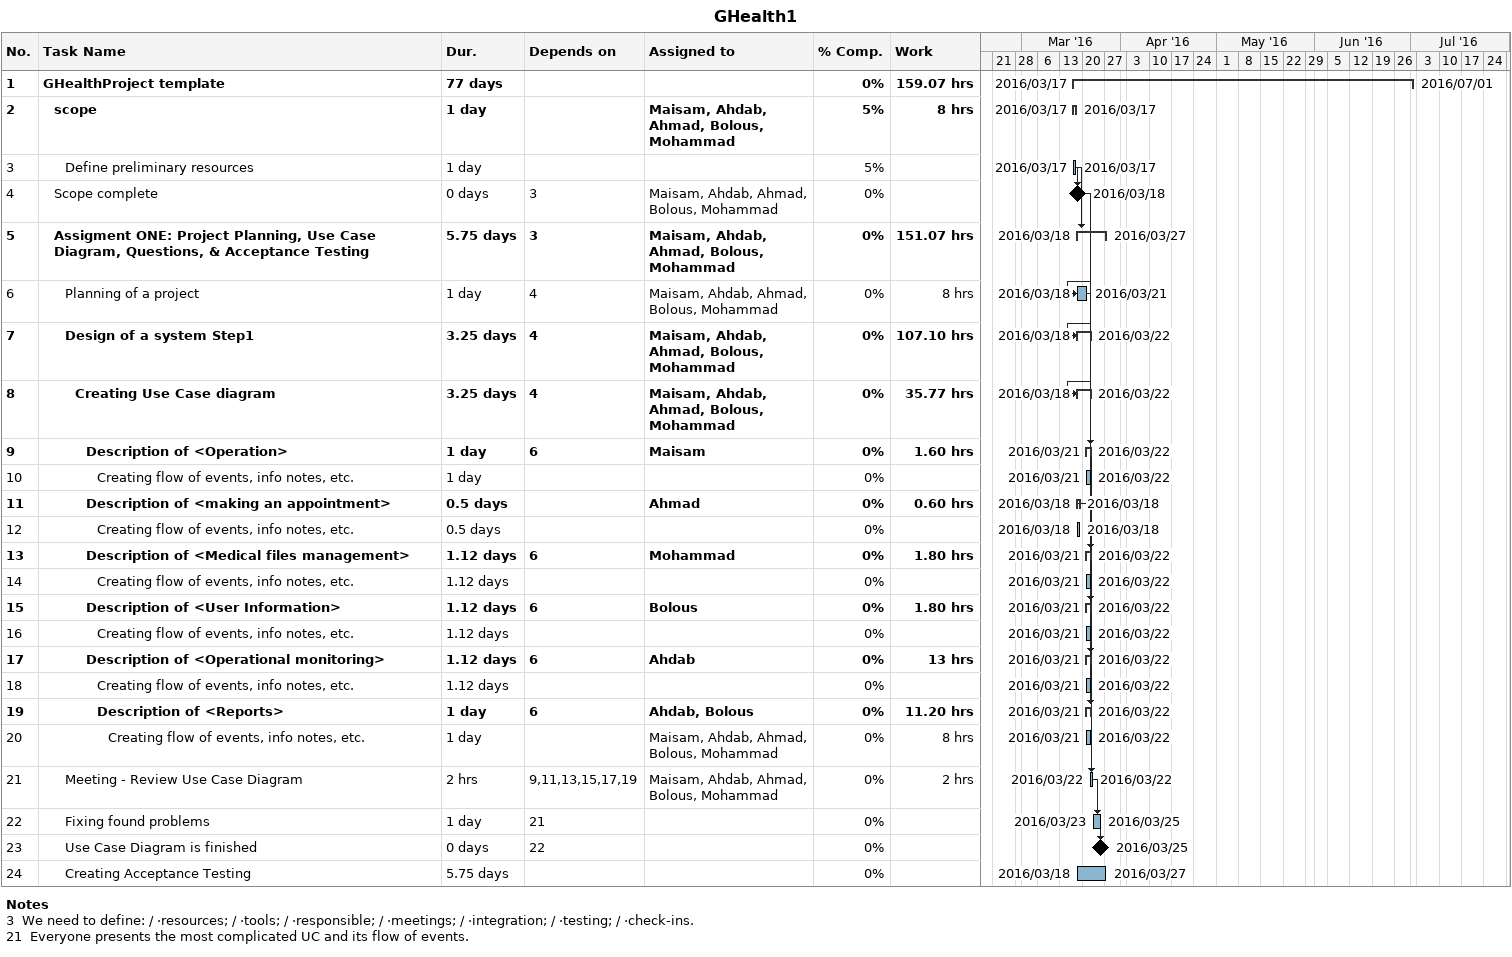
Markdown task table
GHealth1

| ID | Level | Task | Duration | Start | Finish | Predecessors | Resources | % complete | Work (h) |
|---|---|---|---|---|---|---|---|---|---|
| 1 | 1 | **GHealthProject template** | 77d | 2016-03-17 | 2016-07-01 |  |  | 0 | 159.07 |
| 2 | 2 | **scope** | 1d | 2016-03-17 | 2016-03-17 |  | Maisam, Ahdab, Ahmad, Bolous, Mohammad | 5 | 8 |
| 3 | 3 | Define preliminary resources | 1d | 2016-03-17 | 2016-03-17 |  |  | 5 |  |
| 4 | 2 | Scope complete | 0d | 2016-03-18 | 2016-03-18 | 3 | Maisam, Ahdab, Ahmad, Bolous, Mohammad | 0 |  |
| 5 | 2 | **Assigment ONE: Project Planning, Use Case Diagram, Questions, & Acceptance Testing** | 5.75d | 2016-03-18 | 2016-03-27 | 3 | Maisam, Ahdab, Ahmad, Bolous, Mohammad | 0 | 151.07 |
| 6 | 3 | Planning of a project | 1d | 2016-03-18 | 2016-03-21 | 4 | Maisam, Ahdab, Ahmad, Bolous, Mohammad | 0 | 8 |
| 7 | 3 | **Design of a system Step1** | 3.25d | 2016-03-18 | 2016-03-22 | 4 | Maisam, Ahdab, Ahmad, Bolous, Mohammad | 0 | 107.10 |
| 8 | 4 | **Creating Use Case diagram** | 3.25d | 2016-03-18 | 2016-03-22 | 4 | Maisam, Ahdab, Ahmad, Bolous, Mohammad | 0 | 35.77 |
| 9 | 5 | **Description of <Operation>** | 1d | 2016-03-21 | 2016-03-22 | 6 | Maisam | 0 | 1.60 |
| 10 | 6 | Creating flow of events, info notes, etc. | 1d | 2016-03-21 | 2016-03-22 |  |  | 0 |  |
| 11 | 5 | **Description of <making an appointment>** | 0.5d | 2016-03-18 | 2016-03-18 |  | Ahmad | 0 | 0.60 |
| 12 | 6 | Creating flow of events, info notes, etc. | 0.5d | 2016-03-18 | 2016-03-18 |  |  | 0 |  |
| 13 | 5 | **Description of <Medical files management>** | 1.12d | 2016-03-21 | 2016-03-22 | 6 | Mohammad | 0 | 1.80 |
| 14 | 6 | Creating flow of events, info notes, etc. | 1.12d | 2016-03-21 | 2016-03-22 |  |  | 0 |  |
| 15 | 5 | **Description of <User Information>** | 1.12d | 2016-03-21 | 2016-03-22 | 6 | Bolous | 0 | 1.80 |
| 16 | 6 | Creating flow of events, info notes, etc. | 1.12d | 2016-03-21 | 2016-03-22 |  |  | 0 |  |
| 17 | 5 | **Description of <Operational monitoring>** | 1.12d | 2016-03-21 | 2016-03-22 | 6 | Ahdab | 0 | 13 |
| 18 | 6 | Creating flow of events, info notes, etc. | 1.12d | 2016-03-21 | 2016-03-22 |  |  | 0 |  |
| 19 | 6 | **Description of <Reports>** | 1d | 2016-03-21 | 2016-03-22 | 6 | Ahdab, Bolous | 0 | 11.20 |
| 20 | 7 | Creating flow of events, info notes, etc. | 1d | 2016-03-21 | 2016-03-22 |  | Maisam, Ahdab, Ahmad, Bolous, Mohammad | 0 | 8 |
| 21 | 3 | Meeting - Review Use Case Diagram | 2h | 2016-03-22 | 2016-03-22 | 9, 11, 13, 15, 17, 19 | Maisam, Ahdab, Ahmad, Bolous, Mohammad | 0 | 2 |
| 22 | 3 | Fixing found problems | 1d | 2016-03-23 | 2016-03-25 | 21 |  | 0 |  |
| 23 | 3 | Use Case Diagram is finished | 0d | 2016-03-25 | 2016-03-25 | 22 |  | 0 |  |
| 24 | 3 | Creating Acceptance Testing | 5.75d | 2016-03-18 | 2016-03-27 |  |  | 0 |  |

Notes
- 3: We need to define: / ·resources; / ·tools; / ·responsible; / ·meetings; / ·integration; / ·testing; / ·check-ins.
- 21: Everyone presents the most complicated UC and its flow of events.
